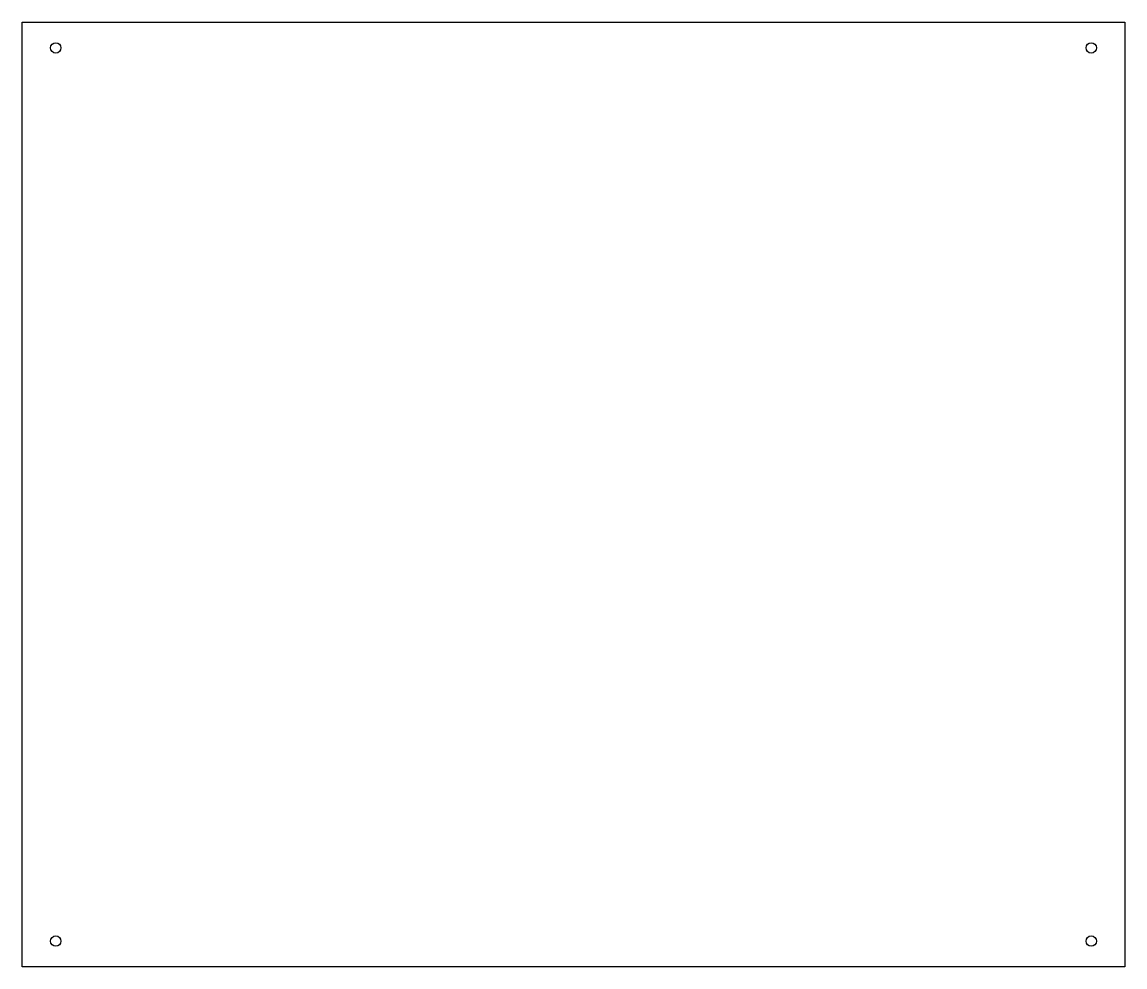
# Model space of a CAD drawing. Extents: x -213 to 213, y -182 to 182.
import ezdxf

# ---------------------------------------------------------------- set-up
doc = ezdxf.new("R2010")
doc.units = 0
doc.layers.get('0').update_dxf_attribs({"linetype": 'continuous'})

# ---------------------------------------------------------------- blocks, each defined once
blk = doc.blocks.new('PAD')
at = {"color": 0}
for p, q in [((-213, 182.5), (213, 182.5)), ((-213, -182.5), (-213, 182.5)), ((213, 182.5), (213, -182.5)), ((213, -182.5), (-213, -182.5))]:
    blk.add_line(p, q, dxfattribs=at)
for centre in [(-200, 172.5), (200, 172.5), (-200, -172.5), (200, -172.5)]:
    blk.add_circle(centre, 2, dxfattribs=at)

msp = doc.modelspace()

# ---------------------------------------------------------------- block references
at = {"color": 0}
msp.add_blockref('PAD', (0, 0), dxfattribs=at)

doc.saveas('drawing.dxf')
